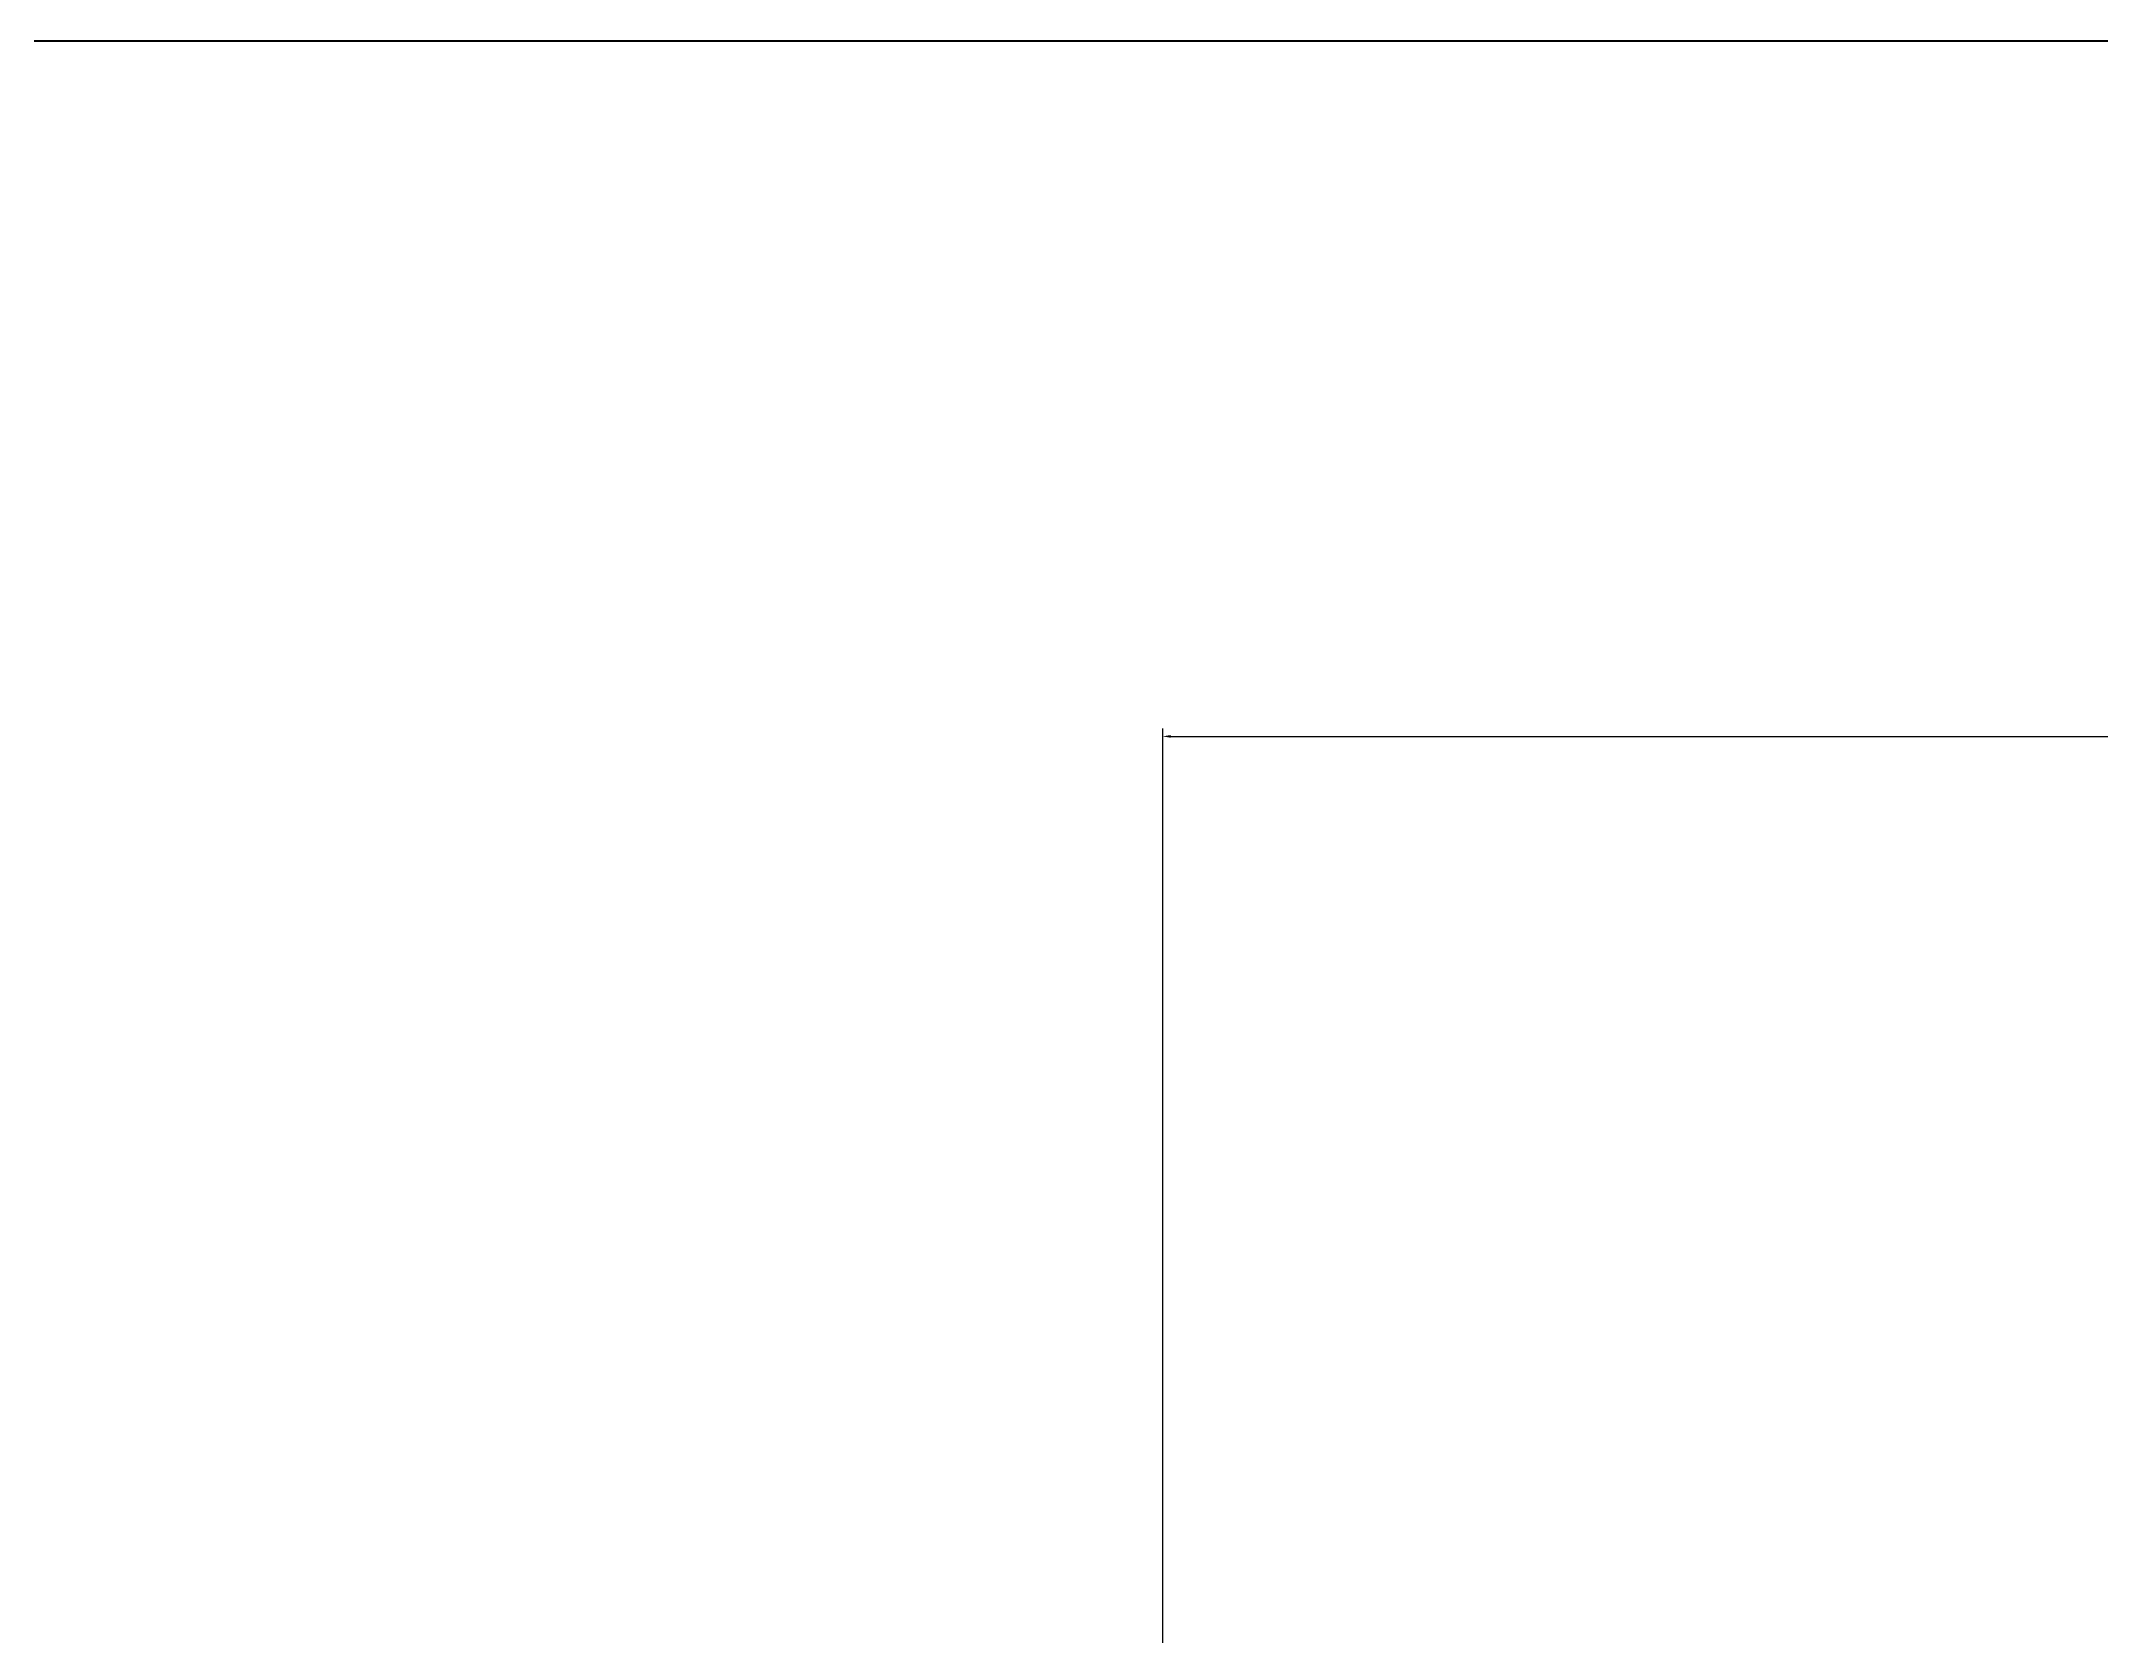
# Model space of a CAD drawing. Header units: millimetres. Extents: x 15 to 913, y -15 to 331.
# Drawn here: x 40.46 to 86.78, y 256.12 to 292 of the extents above; entities that cross this region are included whole.
import ezdxf

# ---------------------------------------------------------------- set-up
doc = ezdxf.new("R2010")
doc.units = ezdxf.units.MM
doc.header["$PDSIZE"] = -1
doc.layers.get('0').update_dxf_attribs({"true_color": 0xffffff})
doc.dimstyles.new('QCADDimStyle', dxfattribs={"dimtxt": 3.5, "dimasz": 2.5, "dimexe": 1, "dimexo": 0, "dimgap": 1.524, "dimtad": 1, "dimtoh": 1, "dimdec": 4, "dimzin": 0, "dimdsep": 46, "dimtxsty": 'Standard', "dimcen": 0.09, "dimadec": 0, "dimazin": 0, "dimtfac": 1, "dimtdec": 4, "dimtofl": 0, "dimtmove": 0, "dimatfit": 3, "dimfxl": 1, "dimtolj": 1, "dimtzin": 0, "dimarcsym": 0})

# ---------------------------------------------------------------- blocks, each defined once
blk = doc.blocks.new('*D59')
at = {"color": 0, "linetype": 'Continuous', "lineweight": -2}
for p, q in [((65.684, 239.422), (65.684, 276.54)), ((65.864, 276.36), (177.477, 276.36)), ((290.504, 276.36), (178.892, 276.36)), ((290.684, 239.422), (290.684, 276.54))]:
    blk.add_line(p, q, dxfattribs=at)
at = {"color": 0}
for points in [[(65.864, 276.39), (65.864, 276.33), (65.684, 276.36)], [(290.504, 276.33), (290.504, 276.39), (290.684, 276.36)]]:
    blk.add_solid(points, dxfattribs=at)
at = {"layer": 'Defpoints', "color": 0}
for p in [(290.684, 276.36), (65.684, 239.36), (290.684, 239.36)]:
    blk.add_point(p, dxfattribs=at)
at = {"color": 0, "lineweight": 0, "insert": (178.184, 276.36), "char_height": 0.18, "attachment_point": 5}
blk.add_mtext('\\A1;450.0000', dxfattribs=at)

msp = doc.modelspace()

# ---------------------------------------------------------------- linework, layer by layer
at = {"color": 7, "linetype": 'Continuous', "lineweight": 40, "true_color": 0xffffff}
msp.add_line((415, 292), (15, 292), dxfattribs=at)

# ---------------------------------------------------------------- dimensions: what is measured, and where the dimension line sits
at = {"color": 7, "linetype": 'Continuous', "lineweight": 0, "true_color": 0xffffff}
dim = msp.add_linear_dim(base=(290.684443, 276.359797), p1=(65.684443, 239.359797), p2=(290.684443, 239.359797), angle=0, dimstyle='QCADDimStyle', override={"dimtxt": 0.18, "dimasz": 0.18, "dimexe": 0.18, "dimexo": 0.0625, "dimgap": 0.09, "dimtad": 0, "dimtih": 1, "dimlfac": 2, "dimtmove": 2}, dxfattribs=at)
dim.commit()
dim.dimension.update_dxf_attribs({"geometry": '*D59', "text_midpoint": (178.184443, 276.359797), "dimtype": 160})

doc.saveas('drawing.dxf')
